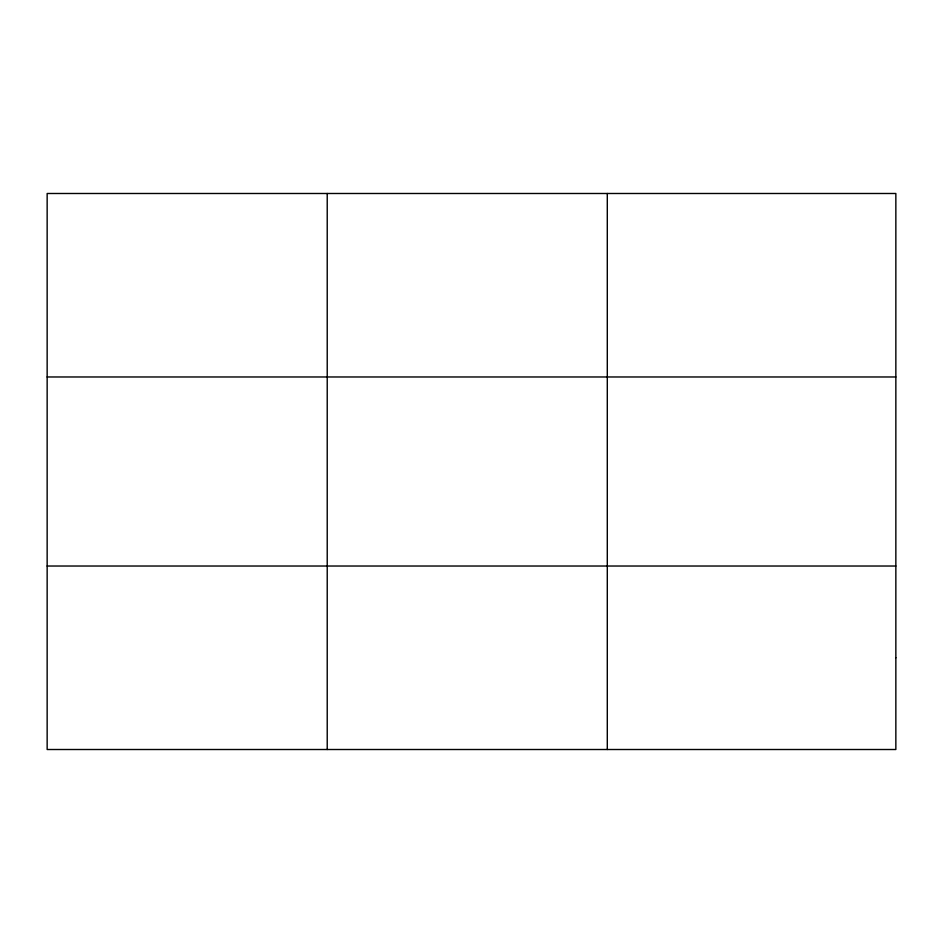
<?xml version="1.0" encoding="UTF-8"?>
<svg xmlns="http://www.w3.org/2000/svg" width="943" height="943" viewBox="0 0 943 943"><rect width="100%" height="100%" fill="white"/><g stroke="black" fill="none" stroke-linecap="round" stroke-linejoin="round"><path stroke-width="1.41" d="M327.221 193.492L327.221 749.508M607.292 193.492L607.292 749.508M47.15 376.976L895.85 376.976M47.15 566.024L895.85 566.024M895.85 657.766L895.85 749.508L47.15 749.508L47.15 193.492L895.85 193.492L895.85 657.766"/></g></svg>
